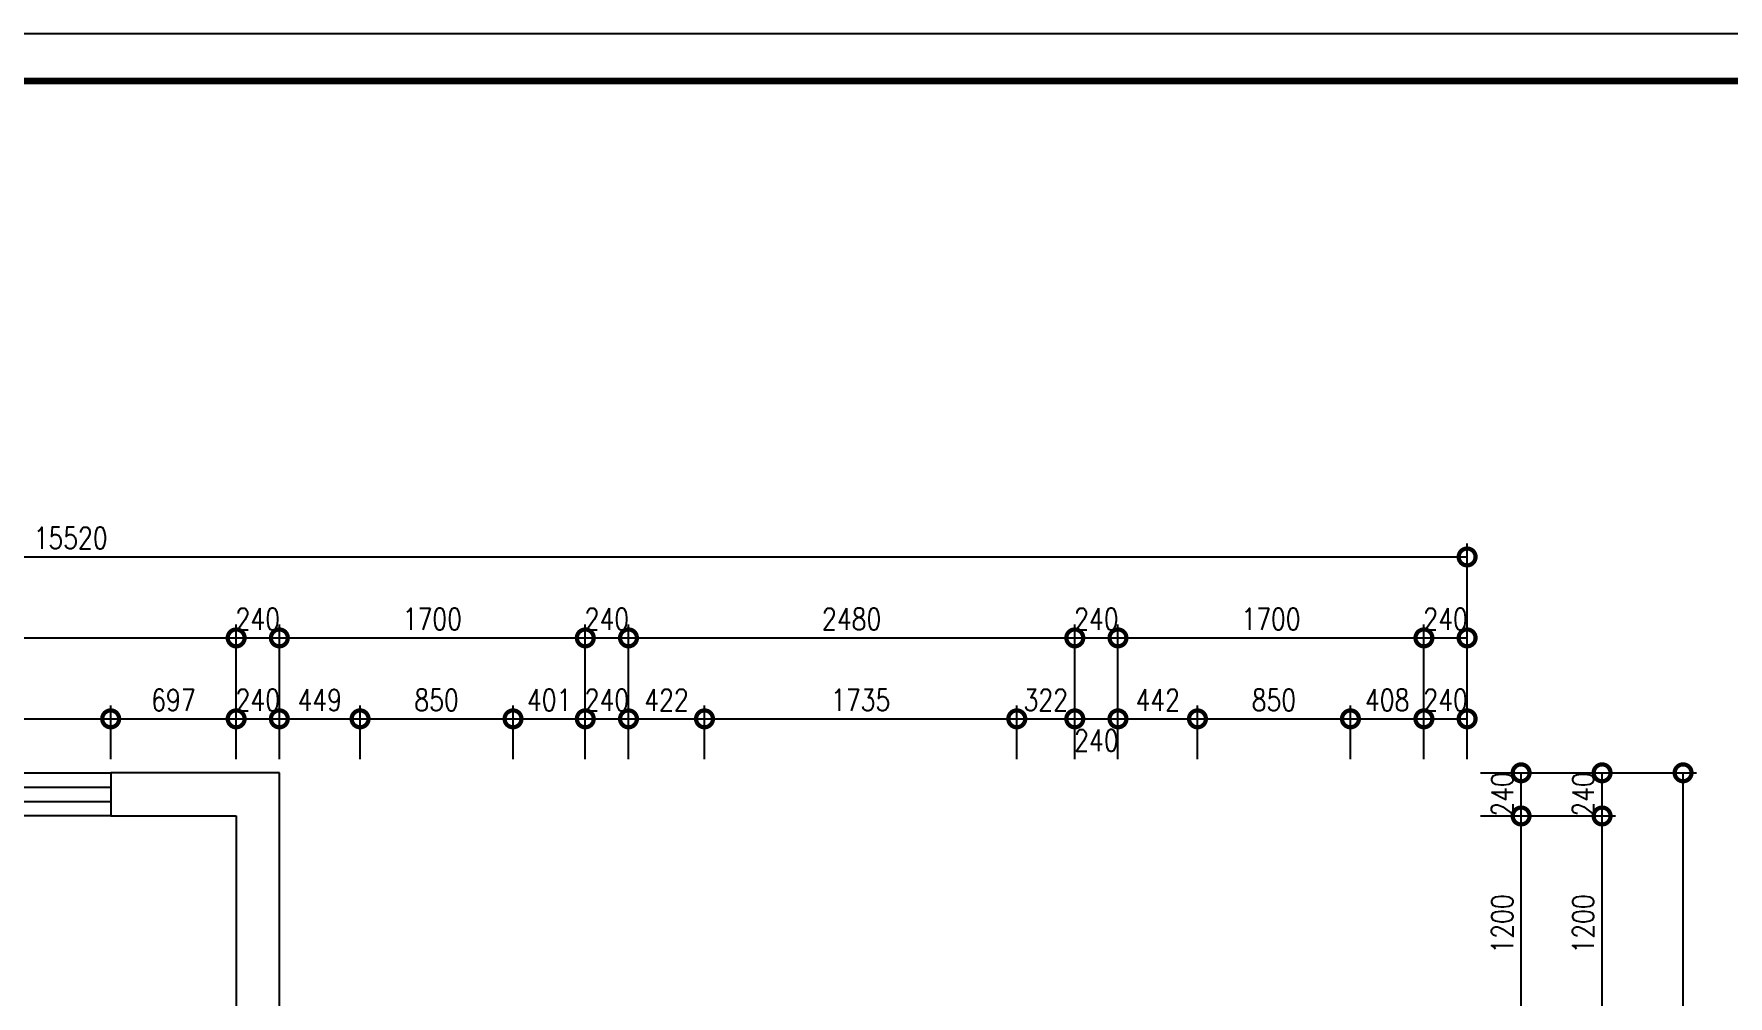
# Model space of a CAD drawing. Header units: millimetres. Extents: x 0 to 211505, y 0 to 22276.
# Drawn here: x 121974 to 131388, y 16926 to 22276 of the extents above; entities that cross this region are included whole.
import ezdxf

# ---------------------------------------------------------------- set-up
doc = ezdxf.new("R2010")
doc.units = ezdxf.units.MM
for name, color, linetype in [('P-墙体', 160, 'Continuous'), ('P-标注', 44, 'Continuous'), ('P-玻璃窗', 136, 'Continuous')]:
    doc.layers.add(name, color=color, linetype=linetype)
doc.styles.add('标准', font='simplex.shx', dxfattribs={"width": 0.8, "bigfont": 'gbcbig.shx'})
doc.dimstyles.new('sjj_1-075', dxfattribs={"dimscale": 75, "dimtxt": 1.6, "dimasz": 2.5, "dimexe": 1, "dimexo": 1, "dimgap": 0.6, "dimtad": 1, "dimdec": 0, "dimzin": 12, "dimdsep": 46, "dimtxsty": '标准', "dimblk": 'DOTSMALL', "dimblk1": 'DOTSMALL', "dimblk2": 'DOTSMALL', "dimcen": 0.125, "dimclrd": 3, "dimclre": 3, "dimclrt": 14, "dimadec": 0, "dimazin": 0, "dimtfac": 1, "dimtdec": 0, "dimtix": 1, "dimtmove": 2, "dimatfit": 3, "dimldrblk": 'DOTSMALL', "dimfxl": 6, "dimfxlon": 1, "dimtvp": 1, "dimtolj": 1, "dimtzin": 0, "dimarcsym": 0})

# ---------------------------------------------------------------- blocks, each defined once
blk = doc.blocks.new('_DotSmall')
at = {"color": 0, "linetype": 'ByBlock', "const_width": 0.5}
blk.add_lwpolyline([(-0.0625, 0, 1), (0.0625, 0, 1)], format="xyb", close=True, dxfattribs=at)
blk = doc.blocks.new('*D978')
at = {"layer": 'DEFPOINTS', "color": 0}
for p in [(129938.1, 19367.8), (114418.1, 18917.8), (129938.1, 18917.8)]:
    blk.add_point(p, dxfattribs=at)
at = {"layer": 'P-标注', "color": 3, "lineweight": -2}
for p, q in [((114418.1, 18992.8), (114418.1, 19442.8)), ((129938.1, 18992.8), (129938.1, 19442.8)), ((114418.1, 19367.8), (129938.1, 19367.8))]:
    blk.add_line(p, q, dxfattribs=at)
at = {"layer": 'P-标注', "color": 3, "lineweight": -2, "xscale": 187.5, "yscale": 187.5, "zscale": 187.5, "rotation": 180}
blk.add_blockref('_DotSmall', (114418.1, 19367.8), dxfattribs=at)
at = {"layer": 'P-标注', "color": 3, "lineweight": -2, "xscale": 187.5, "yscale": 187.5, "zscale": 187.5}
blk.add_blockref('_DotSmall', (129938.1, 19367.8), dxfattribs=at)
at = {"layer": 'P-标注', "color": 14, "insert": (122178.1, 19472.8), "char_height": 120, "attachment_point": 5, "style": '标准'}
blk.add_mtext('\\A1;15520', dxfattribs=at)
blk = doc.blocks.new('*D979')
at = {"layer": 'DEFPOINTS', "color": 0}
for p in [(130688.1, 18167.8), (131138.1, 18167.8), (130688.1, 7257.8)]:
    blk.add_point(p, dxfattribs=at)
at = {"layer": 'P-标注', "color": 3, "lineweight": -2}
for p, q in [((130763.1, 18167.8), (131213.1, 18167.8)), ((131138.1, 7257.8), (131138.1, 18167.8)), ((130763.1, 7257.8), (131213.1, 7257.8))]:
    blk.add_line(p, q, dxfattribs=at)
at = {"layer": 'P-标注', "color": 3, "lineweight": -2, "xscale": 187.5, "yscale": 187.5, "zscale": 187.5}
for p, rotation in [((131138.1, 18167.8), 89.99998127603163), ((131138.1, 7257.8), 269.9999812760316)]:
    blk.add_blockref('_DotSmall', p, dxfattribs=dict(at, rotation=rotation))
at = {"layer": 'P-标注', "color": 14, "insert": (131033.1, 12712.8), "char_height": 120, "attachment_point": 5, "rotation": 89.99998, "style": '标准'}
blk.add_mtext('\\A1;10910', dxfattribs=at)
blk = doc.blocks.new('*D990')
at = {"layer": 'DEFPOINTS', "color": 0}
for p in [(123098.1, 18917.8), (117098.1, 18467.8), (123098.1, 18467.8)]:
    blk.add_point(p, dxfattribs=at)
at = {"layer": 'P-标注', "color": 3, "lineweight": -2}
for p, q in [((117098.1, 18542.8), (117098.1, 18992.8)), ((123098.1, 18542.8), (123098.1, 18992.8)), ((117098.1, 18917.8), (123098.1, 18917.8))]:
    blk.add_line(p, q, dxfattribs=at)
at = {"layer": 'P-标注', "color": 3, "lineweight": -2, "xscale": 187.5, "yscale": 187.5, "zscale": 187.5, "rotation": 180}
blk.add_blockref('_DotSmall', (117098.1, 18917.8), dxfattribs=at)
at = {"layer": 'P-标注', "color": 3, "lineweight": -2, "xscale": 187.5, "yscale": 187.5, "zscale": 187.5}
blk.add_blockref('_DotSmall', (123098.1, 18917.8), dxfattribs=at)
at = {"layer": 'P-标注', "color": 14, "insert": (120098.1, 19022.8), "char_height": 120, "attachment_point": 5, "style": '标准'}
blk.add_mtext('\\A1;6000', dxfattribs=at)
blk = doc.blocks.new('*D991')
at = {"layer": 'DEFPOINTS', "color": 0}
for p in [(123338.1, 18917.8), (123098.1, 18467.8), (123338.1, 18467.8)]:
    blk.add_point(p, dxfattribs=at)
at = {"layer": 'P-标注', "color": 3, "lineweight": -2}
for p, q in [((123098.1, 18542.8), (123098.1, 18992.8)), ((123338.1, 18542.8), (123338.1, 18992.8)), ((123098.1, 18917.8), (123338.1, 18917.8))]:
    blk.add_line(p, q, dxfattribs=at)
at = {"layer": 'P-标注', "color": 3, "lineweight": -2, "xscale": 187.5, "yscale": 187.5, "zscale": 187.5}
blk.add_blockref('_DotSmall', (123098.1, 18917.8), dxfattribs=at)
at = {"layer": 'P-标注', "color": 3, "lineweight": -2, "xscale": 187.5, "yscale": 187.5, "zscale": 187.5, "rotation": 180}
blk.add_blockref('_DotSmall', (123338.1, 18917.8), dxfattribs=at)
at = {"layer": 'P-标注', "color": 14, "insert": (123218.1, 19022.8), "char_height": 120, "attachment_point": 5, "style": '标准'}
blk.add_mtext('\\A1;240', dxfattribs=at)
blk = doc.blocks.new('*D992')
at = {"layer": 'DEFPOINTS', "color": 0}
for p in [(125038.1, 18917.8), (123338.1, 18467.8), (125038.1, 18467.8)]:
    blk.add_point(p, dxfattribs=at)
at = {"layer": 'P-标注', "color": 3, "lineweight": -2}
for p, q in [((123338.1, 18542.8), (123338.1, 18992.8)), ((125038.1, 18542.8), (125038.1, 18992.8)), ((123338.1, 18917.8), (125038.1, 18917.8))]:
    blk.add_line(p, q, dxfattribs=at)
at = {"layer": 'P-标注', "color": 3, "lineweight": -2, "xscale": 187.5, "yscale": 187.5, "zscale": 187.5, "rotation": 180}
blk.add_blockref('_DotSmall', (123338.1, 18917.8), dxfattribs=at)
at = {"layer": 'P-标注', "color": 3, "lineweight": -2, "xscale": 187.5, "yscale": 187.5, "zscale": 187.5}
blk.add_blockref('_DotSmall', (125038.1, 18917.8), dxfattribs=at)
at = {"layer": 'P-标注', "color": 14, "insert": (124188.1, 19022.8), "char_height": 120, "attachment_point": 5, "style": '标准'}
blk.add_mtext('\\A1;1700', dxfattribs=at)
blk = doc.blocks.new('*D993')
at = {"layer": 'DEFPOINTS', "color": 0}
for p in [(125278.1, 18917.8), (125038.1, 18467.8), (125278.1, 18467.8)]:
    blk.add_point(p, dxfattribs=at)
at = {"layer": 'P-标注', "color": 3, "lineweight": -2}
for p, q in [((125038.1, 18542.8), (125038.1, 18992.8)), ((125278.1, 18542.8), (125278.1, 18992.8)), ((125038.1, 18917.8), (125278.1, 18917.8))]:
    blk.add_line(p, q, dxfattribs=at)
at = {"layer": 'P-标注', "color": 3, "lineweight": -2, "xscale": 187.5, "yscale": 187.5, "zscale": 187.5}
blk.add_blockref('_DotSmall', (125038.1, 18917.8), dxfattribs=at)
at = {"layer": 'P-标注', "color": 3, "lineweight": -2, "xscale": 187.5, "yscale": 187.5, "zscale": 187.5, "rotation": 180}
blk.add_blockref('_DotSmall', (125278.1, 18917.8), dxfattribs=at)
at = {"layer": 'P-标注', "color": 14, "insert": (125158.1, 19022.8), "char_height": 120, "attachment_point": 5, "style": '标准'}
blk.add_mtext('\\A1;240', dxfattribs=at)
blk = doc.blocks.new('*D994')
at = {"layer": 'DEFPOINTS', "color": 0}
for p in [(127758.1, 18917.8), (125278.1, 18467.8), (127758.1, 18467.8)]:
    blk.add_point(p, dxfattribs=at)
at = {"layer": 'P-标注', "color": 3, "lineweight": -2}
for p, q in [((125278.1, 18542.8), (125278.1, 18992.8)), ((127758.1, 18542.8), (127758.1, 18992.8)), ((125278.1, 18917.8), (127758.1, 18917.8))]:
    blk.add_line(p, q, dxfattribs=at)
at = {"layer": 'P-标注', "color": 3, "lineweight": -2, "xscale": 187.5, "yscale": 187.5, "zscale": 187.5, "rotation": 180}
blk.add_blockref('_DotSmall', (125278.1, 18917.8), dxfattribs=at)
at = {"layer": 'P-标注', "color": 3, "lineweight": -2, "xscale": 187.5, "yscale": 187.5, "zscale": 187.5}
blk.add_blockref('_DotSmall', (127758.1, 18917.8), dxfattribs=at)
at = {"layer": 'P-标注', "color": 14, "insert": (126518.1, 19022.8), "char_height": 120, "attachment_point": 5, "style": '标准'}
blk.add_mtext('\\A1;2480', dxfattribs=at)
blk = doc.blocks.new('*D995')
at = {"layer": 'DEFPOINTS', "color": 0}
for p in [(127998.1, 18917.8), (127758.1, 18467.8), (127998.1, 18467.8)]:
    blk.add_point(p, dxfattribs=at)
at = {"layer": 'P-标注', "color": 3, "lineweight": -2}
for p, q in [((127758.1, 18542.8), (127758.1, 18992.8)), ((127998.1, 18542.8), (127998.1, 18992.8)), ((127758.1, 18917.8), (127998.1, 18917.8))]:
    blk.add_line(p, q, dxfattribs=at)
at = {"layer": 'P-标注', "color": 3, "lineweight": -2, "xscale": 187.5, "yscale": 187.5, "zscale": 187.5}
blk.add_blockref('_DotSmall', (127758.1, 18917.8), dxfattribs=at)
at = {"layer": 'P-标注', "color": 3, "lineweight": -2, "xscale": 187.5, "yscale": 187.5, "zscale": 187.5, "rotation": 180}
blk.add_blockref('_DotSmall', (127998.1, 18917.8), dxfattribs=at)
at = {"layer": 'P-标注', "color": 14, "insert": (127878.1, 19022.8), "char_height": 120, "attachment_point": 5, "style": '标准'}
blk.add_mtext('\\A1;240', dxfattribs=at)
blk = doc.blocks.new('*D996')
at = {"layer": 'DEFPOINTS', "color": 0}
for p in [(129698.1, 18917.8), (127998.1, 18467.8), (129698.1, 18467.8)]:
    blk.add_point(p, dxfattribs=at)
at = {"layer": 'P-标注', "color": 3, "lineweight": -2}
for p, q in [((127998.1, 18542.8), (127998.1, 18992.8)), ((129698.1, 18542.8), (129698.1, 18992.8)), ((127998.1, 18917.8), (129698.1, 18917.8))]:
    blk.add_line(p, q, dxfattribs=at)
at = {"layer": 'P-标注', "color": 3, "lineweight": -2, "xscale": 187.5, "yscale": 187.5, "zscale": 187.5, "rotation": 180}
blk.add_blockref('_DotSmall', (127998.1, 18917.8), dxfattribs=at)
at = {"layer": 'P-标注', "color": 3, "lineweight": -2, "xscale": 187.5, "yscale": 187.5, "zscale": 187.5}
blk.add_blockref('_DotSmall', (129698.1, 18917.8), dxfattribs=at)
at = {"layer": 'P-标注', "color": 14, "insert": (128848.1, 19022.8), "char_height": 120, "attachment_point": 5, "style": '标准'}
blk.add_mtext('\\A1;1700', dxfattribs=at)
blk = doc.blocks.new('*D997')
at = {"layer": 'DEFPOINTS', "color": 0}
for p in [(129938.1, 18917.8), (129698.1, 18467.8), (129938.1, 18467.8)]:
    blk.add_point(p, dxfattribs=at)
at = {"layer": 'P-标注', "color": 3, "lineweight": -2}
for p, q in [((129698.1, 18542.8), (129698.1, 18992.8)), ((129938.1, 18542.8), (129938.1, 18992.8)), ((129698.1, 18917.8), (129938.1, 18917.8))]:
    blk.add_line(p, q, dxfattribs=at)
at = {"layer": 'P-标注', "color": 3, "lineweight": -2, "xscale": 187.5, "yscale": 187.5, "zscale": 187.5}
blk.add_blockref('_DotSmall', (129698.1, 18917.8), dxfattribs=at)
at = {"layer": 'P-标注', "color": 3, "lineweight": -2, "xscale": 187.5, "yscale": 187.5, "zscale": 187.5, "rotation": 180}
blk.add_blockref('_DotSmall', (129938.1, 18917.8), dxfattribs=at)
at = {"layer": 'P-标注', "color": 14, "insert": (129818.1, 19022.8), "char_height": 120, "attachment_point": 5, "style": '标准'}
blk.add_mtext('\\A1;240', dxfattribs=at)
blk = doc.blocks.new('*D1006')
at = {"layer": 'DEFPOINTS', "color": 0}
for p in [(130238.1, 17927.8), (130688.1, 17927.8), (130238.1, 16727.8)]:
    blk.add_point(p, dxfattribs=at)
at = {"layer": 'P-标注', "color": 3, "lineweight": -2}
for p, q in [((130313.1, 17927.8), (130763.1, 17927.8)), ((130688.1, 16727.8), (130688.1, 17927.8)), ((130313.1, 16727.8), (130763.1, 16727.8))]:
    blk.add_line(p, q, dxfattribs=at)
at = {"layer": 'P-标注', "color": 3, "lineweight": -2, "xscale": 187.5, "yscale": 187.5, "zscale": 187.5}
for p, rotation in [((130688.1, 17927.8), 89.99998127603176), ((130688.1, 16727.8), 269.9999812760317)]:
    blk.add_blockref('_DotSmall', p, dxfattribs=dict(at, rotation=rotation))
at = {"layer": 'P-标注', "color": 14, "insert": (130583.1, 17327.8), "char_height": 120, "attachment_point": 5, "rotation": 89.99998, "style": '标准'}
blk.add_mtext('\\A1;1200', dxfattribs=at)
blk = doc.blocks.new('*D1007')
at = {"layer": 'DEFPOINTS', "color": 0}
for p in [(130238.1, 18167.8), (130688.1, 18167.8), (130238.1, 17927.8)]:
    blk.add_point(p, dxfattribs=at)
at = {"layer": 'P-标注', "color": 3, "lineweight": -2}
for p, q in [((130313.1, 18167.8), (130763.1, 18167.8)), ((130688.1, 17927.8), (130688.1, 18167.8)), ((130313.1, 17927.8), (130763.1, 17927.8))]:
    blk.add_line(p, q, dxfattribs=at)
at = {"layer": 'P-标注', "color": 3, "lineweight": -2, "xscale": 187.5, "yscale": 187.5, "zscale": 187.5}
for p, rotation in [((130688.1, 18167.8), 269.9999812760311), ((130688.1, 17927.8), 89.99998127603108)]:
    blk.add_blockref('_DotSmall', p, dxfattribs=dict(at, rotation=rotation))
at = {"layer": 'P-标注', "color": 14, "insert": (130583.1, 18047.8), "char_height": 120, "attachment_point": 5, "rotation": 89.99998, "style": '标准'}
blk.add_mtext('\\A1;240', dxfattribs=at)
blk = doc.blocks.new('*D1027')
at = {"layer": 'DEFPOINTS', "color": 0}
for p in [(122400.8, 18467.8), (117696.9, 18167.8), (122400.8, 18167.8)]:
    blk.add_point(p, dxfattribs=at)
at = {"layer": 'P-标注', "color": 3, "lineweight": -2}
for p, q in [((117696.9, 18242.8), (117696.9, 18542.8)), ((117696.9, 18467.8), (122400.8, 18467.8)), ((122400.8, 18242.8), (122400.8, 18542.8))]:
    blk.add_line(p, q, dxfattribs=at)
at = {"layer": 'P-标注', "color": 3, "lineweight": -2, "xscale": 187.5, "yscale": 187.5, "zscale": 187.5, "rotation": 180}
blk.add_blockref('_DotSmall', (117696.9, 18467.8), dxfattribs=at)
at = {"layer": 'P-标注', "color": 3, "lineweight": -2, "xscale": 187.5, "yscale": 187.5, "zscale": 187.5}
blk.add_blockref('_DotSmall', (122400.8, 18467.8), dxfattribs=at)
at = {"layer": 'P-标注', "color": 14, "insert": (120048.8, 18572.8), "char_height": 120, "attachment_point": 5, "style": '标准'}
blk.add_mtext('\\A1;4704', dxfattribs=at)
blk = doc.blocks.new('*D1028')
at = {"layer": 'DEFPOINTS', "color": 0}
for p in [(123098.1, 18467.8), (122400.8, 18167.8), (123098.1, 18167.8)]:
    blk.add_point(p, dxfattribs=at)
at = {"layer": 'P-标注', "color": 3, "lineweight": -2}
for p, q in [((122400.8, 18242.8), (122400.8, 18542.8)), ((122400.8, 18467.8), (123098.1, 18467.8)), ((123098.1, 18242.8), (123098.1, 18542.8))]:
    blk.add_line(p, q, dxfattribs=at)
at = {"layer": 'P-标注', "color": 3, "lineweight": -2, "xscale": 187.5, "yscale": 187.5, "zscale": 187.5, "rotation": 180}
blk.add_blockref('_DotSmall', (122400.8, 18467.8), dxfattribs=at)
at = {"layer": 'P-标注', "color": 3, "lineweight": -2, "xscale": 187.5, "yscale": 187.5, "zscale": 187.5}
blk.add_blockref('_DotSmall', (123098.1, 18467.8), dxfattribs=at)
at = {"layer": 'P-标注', "color": 14, "insert": (122749.4, 18572.8), "char_height": 120, "attachment_point": 5, "style": '标准'}
blk.add_mtext('\\A1;697', dxfattribs=at)
blk = doc.blocks.new('*D1029')
at = {"layer": 'DEFPOINTS', "color": 0}
for p in [(123338.1, 18467.8), (123098.1, 18167.8), (123338.1, 18167.8)]:
    blk.add_point(p, dxfattribs=at)
at = {"layer": 'P-标注', "color": 3, "lineweight": -2}
for p, q in [((123098.1, 18242.8), (123098.1, 18542.8)), ((123098.1, 18467.8), (123338.1, 18467.8)), ((123338.1, 18242.8), (123338.1, 18542.8))]:
    blk.add_line(p, q, dxfattribs=at)
at = {"layer": 'P-标注', "color": 3, "lineweight": -2, "xscale": 187.5, "yscale": 187.5, "zscale": 187.5}
blk.add_blockref('_DotSmall', (123098.1, 18467.8), dxfattribs=at)
at = {"layer": 'P-标注', "color": 3, "lineweight": -2, "xscale": 187.5, "yscale": 187.5, "zscale": 187.5, "rotation": 180}
blk.add_blockref('_DotSmall', (123338.1, 18467.8), dxfattribs=at)
at = {"layer": 'P-标注', "color": 14, "insert": (123218.1, 18572.8), "char_height": 120, "attachment_point": 5, "style": '标准'}
blk.add_mtext('\\A1;240', dxfattribs=at)
blk = doc.blocks.new('*D1030')
at = {"layer": 'DEFPOINTS', "color": 0}
for p in [(123786.6, 18467.8), (123338.1, 18167.8), (123786.6, 18167.8)]:
    blk.add_point(p, dxfattribs=at)
at = {"layer": 'P-标注', "color": 3, "lineweight": -2}
for p, q in [((123338.1, 18242.8), (123338.1, 18542.8)), ((123338.1, 18467.8), (123786.6, 18467.8)), ((123786.6, 18242.8), (123786.6, 18542.8))]:
    blk.add_line(p, q, dxfattribs=at)
at = {"layer": 'P-标注', "color": 3, "lineweight": -2, "xscale": 187.5, "yscale": 187.5, "zscale": 187.5, "rotation": 180}
blk.add_blockref('_DotSmall', (123338.1, 18467.8), dxfattribs=at)
at = {"layer": 'P-标注', "color": 3, "lineweight": -2, "xscale": 187.5, "yscale": 187.5, "zscale": 187.5}
blk.add_blockref('_DotSmall', (123786.6, 18467.8), dxfattribs=at)
at = {"layer": 'P-标注', "color": 14, "insert": (123562.3, 18572.8), "char_height": 120, "attachment_point": 5, "style": '标准'}
blk.add_mtext('\\A1;449', dxfattribs=at)
blk = doc.blocks.new('*D1031')
at = {"layer": 'DEFPOINTS', "color": 0}
for p in [(124636.6, 18467.8), (123786.6, 18167.8), (124636.6, 18167.8)]:
    blk.add_point(p, dxfattribs=at)
at = {"layer": 'P-标注', "color": 3, "lineweight": -2}
for p, q in [((123786.6, 18242.8), (123786.6, 18542.8)), ((123786.6, 18467.8), (124636.6, 18467.8)), ((124636.6, 18242.8), (124636.6, 18542.8))]:
    blk.add_line(p, q, dxfattribs=at)
at = {"layer": 'P-标注', "color": 3, "lineweight": -2, "xscale": 187.5, "yscale": 187.5, "zscale": 187.5, "rotation": 180}
blk.add_blockref('_DotSmall', (123786.6, 18467.8), dxfattribs=at)
at = {"layer": 'P-标注', "color": 3, "lineweight": -2, "xscale": 187.5, "yscale": 187.5, "zscale": 187.5}
blk.add_blockref('_DotSmall', (124636.6, 18467.8), dxfattribs=at)
at = {"layer": 'P-标注', "color": 14, "insert": (124211.6, 18572.8), "char_height": 120, "attachment_point": 5, "style": '标准'}
blk.add_mtext('\\A1;850', dxfattribs=at)
blk = doc.blocks.new('*D1032')
at = {"layer": 'DEFPOINTS', "color": 0}
for p in [(125038.1, 18467.8), (124636.6, 18167.8), (125038.1, 18167.8)]:
    blk.add_point(p, dxfattribs=at)
at = {"layer": 'P-标注', "color": 3, "lineweight": -2}
for p, q in [((124636.6, 18242.8), (124636.6, 18542.8)), ((124636.6, 18467.8), (125038.1, 18467.8)), ((125038.1, 18242.8), (125038.1, 18542.8))]:
    blk.add_line(p, q, dxfattribs=at)
at = {"layer": 'P-标注', "color": 3, "lineweight": -2, "xscale": 187.5, "yscale": 187.5, "zscale": 187.5, "rotation": 180}
blk.add_blockref('_DotSmall', (124636.6, 18467.8), dxfattribs=at)
at = {"layer": 'P-标注', "color": 3, "lineweight": -2, "xscale": 187.5, "yscale": 187.5, "zscale": 187.5}
blk.add_blockref('_DotSmall', (125038.1, 18467.8), dxfattribs=at)
at = {"layer": 'P-标注', "color": 14, "insert": (124837.3, 18572.8), "char_height": 120, "attachment_point": 5, "style": '标准'}
blk.add_mtext('\\A1;401', dxfattribs=at)
blk = doc.blocks.new('*D1033')
at = {"layer": 'DEFPOINTS', "color": 0}
for p in [(125278.1, 18467.8), (125038.1, 18167.8), (125278.1, 18167.8)]:
    blk.add_point(p, dxfattribs=at)
at = {"layer": 'P-标注', "color": 3, "lineweight": -2}
for p, q in [((125038.1, 18242.8), (125038.1, 18542.8)), ((125038.1, 18467.8), (125278.1, 18467.8)), ((125278.1, 18242.8), (125278.1, 18542.8))]:
    blk.add_line(p, q, dxfattribs=at)
at = {"layer": 'P-标注', "color": 3, "lineweight": -2, "xscale": 187.5, "yscale": 187.5, "zscale": 187.5}
blk.add_blockref('_DotSmall', (125038.1, 18467.8), dxfattribs=at)
at = {"layer": 'P-标注', "color": 3, "lineweight": -2, "xscale": 187.5, "yscale": 187.5, "zscale": 187.5, "rotation": 180}
blk.add_blockref('_DotSmall', (125278.1, 18467.8), dxfattribs=at)
at = {"layer": 'P-标注', "color": 14, "insert": (125158.1, 18572.8), "char_height": 120, "attachment_point": 5, "style": '标准'}
blk.add_mtext('\\A1;240', dxfattribs=at)
blk = doc.blocks.new('*D1034')
at = {"layer": 'DEFPOINTS', "color": 0}
for p in [(125700.5, 18467.8), (125278.1, 18167.8), (125700.5, 18167.8)]:
    blk.add_point(p, dxfattribs=at)
at = {"layer": 'P-标注', "color": 3, "lineweight": -2}
for p, q in [((125278.1, 18242.8), (125278.1, 18542.8)), ((125278.1, 18467.8), (125700.5, 18467.8)), ((125700.5, 18242.8), (125700.5, 18542.8))]:
    blk.add_line(p, q, dxfattribs=at)
at = {"layer": 'P-标注', "color": 3, "lineweight": -2, "xscale": 187.5, "yscale": 187.5, "zscale": 187.5, "rotation": 180}
blk.add_blockref('_DotSmall', (125278.1, 18467.8), dxfattribs=at)
at = {"layer": 'P-标注', "color": 3, "lineweight": -2, "xscale": 187.5, "yscale": 187.5, "zscale": 187.5}
blk.add_blockref('_DotSmall', (125700.5, 18467.8), dxfattribs=at)
at = {"layer": 'P-标注', "color": 14, "insert": (125489.3, 18572.8), "char_height": 120, "attachment_point": 5, "style": '标准'}
blk.add_mtext('\\A1;422', dxfattribs=at)
blk = doc.blocks.new('*D1035')
at = {"layer": 'DEFPOINTS', "color": 0}
for p in [(127435.7, 18467.8), (125700.5, 18167.8), (127435.7, 18167.8)]:
    blk.add_point(p, dxfattribs=at)
at = {"layer": 'P-标注', "color": 3, "lineweight": -2}
for p, q in [((125700.5, 18242.8), (125700.5, 18542.8)), ((125700.5, 18467.8), (127435.7, 18467.8)), ((127435.7, 18242.8), (127435.7, 18542.8))]:
    blk.add_line(p, q, dxfattribs=at)
at = {"layer": 'P-标注', "color": 3, "lineweight": -2, "xscale": 187.5, "yscale": 187.5, "zscale": 187.5, "rotation": 180}
blk.add_blockref('_DotSmall', (125700.5, 18467.8), dxfattribs=at)
at = {"layer": 'P-标注', "color": 3, "lineweight": -2, "xscale": 187.5, "yscale": 187.5, "zscale": 187.5}
blk.add_blockref('_DotSmall', (127435.7, 18467.8), dxfattribs=at)
at = {"layer": 'P-标注', "color": 14, "insert": (126568.1, 18572.8), "char_height": 120, "attachment_point": 5, "style": '标准'}
blk.add_mtext('\\A1;1735', dxfattribs=at)
blk = doc.blocks.new('*D1036')
at = {"layer": 'DEFPOINTS', "color": 0}
for p in [(127758.1, 18467.8), (127435.7, 18167.8), (127758.1, 18167.8)]:
    blk.add_point(p, dxfattribs=at)
at = {"layer": 'P-标注', "color": 3, "lineweight": -2}
for p, q in [((127435.7, 18242.8), (127435.7, 18542.8)), ((127435.7, 18467.8), (127758.1, 18467.8)), ((127758.1, 18242.8), (127758.1, 18542.8))]:
    blk.add_line(p, q, dxfattribs=at)
at = {"layer": 'P-标注', "color": 3, "lineweight": -2, "xscale": 187.5, "yscale": 187.5, "zscale": 187.5}
blk.add_blockref('_DotSmall', (127435.7, 18467.8), dxfattribs=at)
at = {"layer": 'P-标注', "color": 3, "lineweight": -2, "xscale": 187.5, "yscale": 187.5, "zscale": 187.5, "rotation": 180}
blk.add_blockref('_DotSmall', (127758.1, 18467.8), dxfattribs=at)
at = {"layer": 'P-标注', "color": 14, "insert": (127596.9, 18572.8), "char_height": 120, "attachment_point": 5, "style": '标准'}
blk.add_mtext('\\A1;322', dxfattribs=at)
blk = doc.blocks.new('*D1037')
at = {"layer": 'DEFPOINTS', "color": 0}
for p in [(127998.1, 18467.8), (127758.1, 18167.8), (127998.1, 18167.8)]:
    blk.add_point(p, dxfattribs=at)
at = {"layer": 'P-标注', "color": 3, "lineweight": -2}
for p, q in [((127758.1, 18242.8), (127758.1, 18542.8)), ((127758.1, 18467.8), (127998.1, 18467.8)), ((127998.1, 18242.8), (127998.1, 18542.8))]:
    blk.add_line(p, q, dxfattribs=at)
at = {"layer": 'P-标注', "color": 3, "lineweight": -2, "xscale": 187.5, "yscale": 187.5, "zscale": 187.5, "rotation": 180}
blk.add_blockref('_DotSmall', (127758.1, 18467.8), dxfattribs=at)
at = {"layer": 'P-标注', "color": 3, "lineweight": -2, "xscale": 187.5, "yscale": 187.5, "zscale": 187.5}
blk.add_blockref('_DotSmall', (127998.1, 18467.8), dxfattribs=at)
at = {"layer": 'P-标注', "color": 14, "insert": (127878.1, 18347.8), "char_height": 120, "attachment_point": 5, "style": '标准'}
blk.add_mtext('\\A1;240', dxfattribs=at)
blk = doc.blocks.new('*D1038')
at = {"layer": 'DEFPOINTS', "color": 0}
for p in [(128439.7, 18467.8), (127998.1, 18167.8), (128439.7, 18167.8)]:
    blk.add_point(p, dxfattribs=at)
at = {"layer": 'P-标注', "color": 3, "lineweight": -2}
for p, q in [((127998.1, 18242.8), (127998.1, 18542.8)), ((127998.1, 18467.8), (128439.7, 18467.8)), ((128439.7, 18242.8), (128439.7, 18542.8))]:
    blk.add_line(p, q, dxfattribs=at)
at = {"layer": 'P-标注', "color": 3, "lineweight": -2, "xscale": 187.5, "yscale": 187.5, "zscale": 187.5, "rotation": 180}
blk.add_blockref('_DotSmall', (127998.1, 18467.8), dxfattribs=at)
at = {"layer": 'P-标注', "color": 3, "lineweight": -2, "xscale": 187.5, "yscale": 187.5, "zscale": 187.5}
blk.add_blockref('_DotSmall', (128439.7, 18467.8), dxfattribs=at)
at = {"layer": 'P-标注', "color": 14, "insert": (128218.9, 18572.8), "char_height": 120, "attachment_point": 5, "style": '标准'}
blk.add_mtext('\\A1;442', dxfattribs=at)
blk = doc.blocks.new('*D1039')
at = {"layer": 'DEFPOINTS', "color": 0}
for p in [(129289.7, 18467.8), (128439.7, 18167.8), (129289.7, 18167.8)]:
    blk.add_point(p, dxfattribs=at)
at = {"layer": 'P-标注', "color": 3, "lineweight": -2}
for p, q in [((128439.7, 18242.8), (128439.7, 18542.8)), ((128439.7, 18467.8), (129289.7, 18467.8)), ((129289.7, 18242.8), (129289.7, 18542.8))]:
    blk.add_line(p, q, dxfattribs=at)
at = {"layer": 'P-标注', "color": 3, "lineweight": -2, "xscale": 187.5, "yscale": 187.5, "zscale": 187.5, "rotation": 180}
blk.add_blockref('_DotSmall', (128439.7, 18467.8), dxfattribs=at)
at = {"layer": 'P-标注', "color": 3, "lineweight": -2, "xscale": 187.5, "yscale": 187.5, "zscale": 187.5}
blk.add_blockref('_DotSmall', (129289.7, 18467.8), dxfattribs=at)
at = {"layer": 'P-标注', "color": 14, "insert": (128864.7, 18572.8), "char_height": 120, "attachment_point": 5, "style": '标准'}
blk.add_mtext('\\A1;850', dxfattribs=at)
blk = doc.blocks.new('*D1040')
at = {"layer": 'DEFPOINTS', "color": 0}
for p in [(129698.1, 18467.8), (129289.7, 18167.8), (129698.1, 18167.8)]:
    blk.add_point(p, dxfattribs=at)
at = {"layer": 'P-标注', "color": 3, "lineweight": -2}
for p, q in [((129289.7, 18242.8), (129289.7, 18542.8)), ((129289.7, 18467.8), (129698.1, 18467.8)), ((129698.1, 18242.8), (129698.1, 18542.8))]:
    blk.add_line(p, q, dxfattribs=at)
at = {"layer": 'P-标注', "color": 3, "lineweight": -2, "xscale": 187.5, "yscale": 187.5, "zscale": 187.5, "rotation": 180}
blk.add_blockref('_DotSmall', (129289.7, 18467.8), dxfattribs=at)
at = {"layer": 'P-标注', "color": 3, "lineweight": -2, "xscale": 187.5, "yscale": 187.5, "zscale": 187.5}
blk.add_blockref('_DotSmall', (129698.1, 18467.8), dxfattribs=at)
at = {"layer": 'P-标注', "color": 14, "insert": (129493.9, 18572.8), "char_height": 120, "attachment_point": 5, "style": '标准'}
blk.add_mtext('\\A1;408', dxfattribs=at)
blk = doc.blocks.new('*D1041')
at = {"layer": 'DEFPOINTS', "color": 0}
for p in [(129938.1, 18467.8), (129698.1, 18167.8), (129938.1, 18167.8)]:
    blk.add_point(p, dxfattribs=at)
at = {"layer": 'P-标注', "color": 3, "lineweight": -2}
for p, q in [((129698.1, 18242.8), (129698.1, 18542.8)), ((129698.1, 18467.8), (129938.1, 18467.8)), ((129938.1, 18242.8), (129938.1, 18542.8))]:
    blk.add_line(p, q, dxfattribs=at)
at = {"layer": 'P-标注', "color": 3, "lineweight": -2, "xscale": 187.5, "yscale": 187.5, "zscale": 187.5}
blk.add_blockref('_DotSmall', (129698.1, 18467.8), dxfattribs=at)
at = {"layer": 'P-标注', "color": 3, "lineweight": -2, "xscale": 187.5, "yscale": 187.5, "zscale": 187.5, "rotation": 180}
blk.add_blockref('_DotSmall', (129938.1, 18467.8), dxfattribs=at)
at = {"layer": 'P-标注', "color": 14, "insert": (129818.1, 18572.8), "char_height": 120, "attachment_point": 5, "style": '标准'}
blk.add_mtext('\\A1;240', dxfattribs=at)
blk = doc.blocks.new('*D1050')
at = {"layer": 'DEFPOINTS', "color": 0}
for p in [(129938.1, 17927.8), (130238.1, 17927.8), (129938.1, 16727.8)]:
    blk.add_point(p, dxfattribs=at)
at = {"layer": 'P-标注', "color": 3, "lineweight": -2}
for p, q in [((130013.1, 17927.8), (130313.1, 17927.8)), ((130238.1, 16727.8), (130238.1, 17927.8)), ((130013.1, 16727.8), (130313.1, 16727.8))]:
    blk.add_line(p, q, dxfattribs=at)
at = {"layer": 'P-标注', "color": 3, "lineweight": -2, "xscale": 187.5, "yscale": 187.5, "zscale": 187.5}
for p, rotation in [((130238.1, 17927.8), 89.99998127603176), ((130238.1, 16727.8), 269.9999812760317)]:
    blk.add_blockref('_DotSmall', p, dxfattribs=dict(at, rotation=rotation))
at = {"layer": 'P-标注', "color": 14, "insert": (130133.1, 17327.8), "char_height": 120, "attachment_point": 5, "rotation": 89.99998, "style": '标准'}
blk.add_mtext('\\A1;1200', dxfattribs=at)
blk = doc.blocks.new('*D1051')
at = {"layer": 'DEFPOINTS', "color": 0}
for p in [(129938.1, 18167.8), (130238.1, 18167.8), (129938.1, 17927.8)]:
    blk.add_point(p, dxfattribs=at)
at = {"layer": 'P-标注', "color": 3, "lineweight": -2}
for p, q in [((130013.1, 18167.8), (130313.1, 18167.8)), ((130238.1, 17927.8), (130238.1, 18167.8)), ((130013.1, 17927.8), (130313.1, 17927.8))]:
    blk.add_line(p, q, dxfattribs=at)
at = {"layer": 'P-标注', "color": 3, "lineweight": -2, "xscale": 187.5, "yscale": 187.5, "zscale": 187.5}
for p, rotation in [((130238.1, 18167.8), 269.9999812760311), ((130238.1, 17927.8), 89.99998127603108)]:
    blk.add_blockref('_DotSmall', p, dxfattribs=dict(at, rotation=rotation))
at = {"layer": 'P-标注', "color": 14, "insert": (130133.1, 18047.8), "char_height": 120, "attachment_point": 5, "rotation": 89.99998, "style": '标准'}
blk.add_mtext('\\A1;240', dxfattribs=at)
blk = doc.blocks.new('home_blk_10')
at = {"layer": 'P-玻璃窗'}
blk.add_lwpolyline([(35518.845291, 29455), (40222.724215, 29455), (40222.724215, 29215), (35518.845291, 29215)], close=True, dxfattribs=at)
for points in [[(35518.845291, 29375), (40222.724215, 29375)], [(35518.845291, 29295), (40222.724215, 29295)]]:
    blk.add_lwpolyline(points, dxfattribs=at)
blk = doc.blocks.new('title_block_a3')
at = {"color": 142}
blk.add_line((420, 297), (0, 297), dxfattribs=at)
at = {"color": 142, "const_width": 0.5}
blk.add_lwpolyline([(3.5, 293.5), (416.5, 293.5), (416.5, 3.5), (3.5, 3.5)], close=True, dxfattribs=at)

msp = doc.modelspace()

# ---------------------------------------------------------------- linework, layer by layer
at = {"layer": 'P-墙体'}
for p, q in [((123338.1, 18167.8), (122400.8, 18167.8)), ((122400.8, 18167.8), (122400.8, 17927.8)), ((123338.1, 16727.8), (123338.1, 18167.8)), ((122400.8, 17927.8), (123098.1, 17927.8)), ((123098.1, 17927.8), (123098.1, 16727.8))]:
    msp.add_line(p, q, dxfattribs=at)

# ---------------------------------------------------------------- block references
at = {"color": 0, "linetype": 'ByBlock', "xscale": 75.00187504687618, "yscale": 75.00187504687618, "zscale": 75.00187504687618}
msp.add_blockref('title_block_a3', (108002.7, 0), dxfattribs=at)
at = {"layer": 'P-玻璃窗', "color": 0, "linetype": 'ByBlock'}
msp.add_blockref('home_blk_10', (82178.1, -11287.2), dxfattribs=at)

# ---------------------------------------------------------------- dimensions: what is measured, and where the dimension line sits
at = {"layer": 'P-标注'}
for base, p1, p2, picture, middle in [((129938.1, 19367.8), (114418.1, 18917.8), (129938.1, 18917.8), '*D978', (122178.1, 19472.8)), ((123098.1, 18917.8), (117098.1, 18467.8), (123098.1, 18467.8), '*D990', (120098.1, 19022.8)), ((123338.1, 18917.8), (123098.1, 18467.8), (123338.1, 18467.8), '*D991', (123218.1, 19022.8)), ((125038.1, 18917.8), (123338.1, 18467.8), (125038.1, 18467.8), '*D992', (124188.1, 19022.8)), ((125278.1, 18917.8), (125038.1, 18467.8), (125278.1, 18467.8), '*D993', (125158.1, 19022.8)), ((127758.1, 18917.8), (125278.1, 18467.8), (127758.1, 18467.8), '*D994', (126518.1, 19022.8)), ((127998.1, 18917.8), (127758.1, 18467.8), (127998.1, 18467.8), '*D995', (127878.1, 19022.8)), ((129698.1, 18917.8), (127998.1, 18467.8), (129698.1, 18467.8), '*D996', (128848.1, 19022.8)), ((129938.1, 18917.8), (129698.1, 18467.8), (129938.1, 18467.8), '*D997', (129818.1, 19022.8)), ((122400.8, 18467.8), (117696.9, 18167.8), (122400.8, 18167.8), '*D1027', (120048.8, 18572.8)), ((123098.1, 18467.8), (122400.8, 18167.8), (123098.1, 18167.8), '*D1028', (122749.4, 18572.8)), ((123338.1, 18467.8), (123098.1, 18167.8), (123338.1, 18167.8), '*D1029', (123218.1, 18572.8)), ((123786.5746, 18467.8178), (123338.0545, 18167.8178), (123786.5746, 18167.8178), '*D1030', (123562.3145, 18572.8178)), ((124636.6, 18467.8), (123786.6, 18167.8), (124636.6, 18167.8), '*D1031', (124211.6, 18572.8)), ((125038.0545, 18467.8178), (124636.5746, 18167.8178), (125038.0545, 18167.8178), '*D1032', (124837.3145, 18572.8178)), ((125278.1, 18467.8), (125038.1, 18167.8), (125278.1, 18167.8), '*D1033', (125158.1, 18572.8)), ((125700.5, 18467.8), (125278.1, 18167.8), (125700.5, 18167.8), '*D1034', (125489.3, 18572.8)), ((127435.7, 18467.8), (125700.5, 18167.8), (127435.7, 18167.8), '*D1035', (126568.1, 18572.8)), ((127758.1, 18467.8), (127435.7, 18167.8), (127758.1, 18167.8), '*D1036', (127596.9, 18572.8)), ((128439.7, 18467.8), (127998.1, 18167.8), (128439.7, 18167.8), '*D1038', (128218.9, 18572.8)), ((129289.7, 18467.8), (128439.7, 18167.8), (129289.7, 18167.8), '*D1039', (128864.7, 18572.8)), ((129698.1, 18467.8), (129289.7, 18167.8), (129698.1, 18167.8), '*D1040', (129493.9, 18572.8)), ((129938.1, 18467.8), (129698.1, 18167.8), (129938.1, 18167.8), '*D1041', (129818.1, 18572.8))]:
    dim = msp.add_linear_dim(base=base, p1=p1, p2=p2, dimstyle='sjj_1-075', dxfattribs=at)
    dim.commit()
    dim.dimension.update_dxf_attribs({"geometry": picture, "text_midpoint": middle})
dim = msp.add_linear_dim(base=(127998.1, 18467.8), p1=(127758.1, 18167.8), p2=(127998.1, 18167.8), dimstyle='sjj_1-075', dxfattribs=at)
dim.commit()
dim.dimension.update_dxf_attribs({"geometry": '*D1037', "text_midpoint": (127878.1, 18347.8), "dimtype": 160})
for base, p1, p2, picture, middle in [((130238.1, 18167.8), (129938.1, 17927.8), (129938.1, 18167.8), '*D1051', (130133.1, 18047.8)), ((130688.1, 18167.8), (130238.1, 17927.8), (130238.1, 18167.8), '*D1007', (130583.1, 18047.8)), ((131138.1, 18167.8), (130688.1, 7257.8), (130688.1, 18167.8), '*D979', (131033.1, 12712.8)), ((130238.1, 17927.8), (129938.1, 16727.8), (129938.1, 17927.8), '*D1050', (130133.1, 17327.8)), ((130688.1, 17927.8), (130238.1, 16727.8), (130238.1, 17927.8), '*D1006', (130583.1, 17327.8))]:
    dim = msp.add_linear_dim(base=base, p1=p1, p2=p2, angle=89.99998, dimstyle='sjj_1-075', dxfattribs=at)
    dim.commit()
    dim.dimension.update_dxf_attribs({"geometry": picture, "text_midpoint": middle})

doc.saveas('drawing.dxf')
